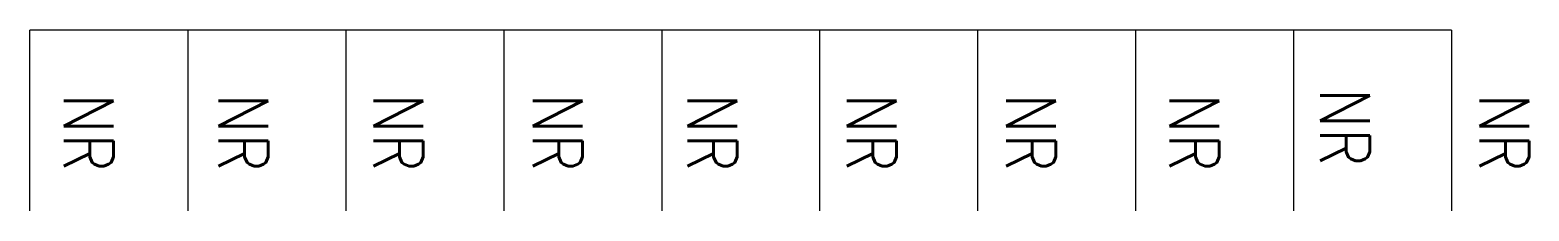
# Model space of a CAD drawing. Extents: x 224 to 290.4, y 232 to 240.
import ezdxf
from ezdxf.enums import TextEntityAlignment as Align

# ---------------------------------------------------------------- set-up
doc = ezdxf.new("R2010")
doc.units = 0
doc.header["$LTSCALE"] = 6
doc.linetypes.add('DASHED', pattern=[0])
for name, color, linetype in [('1', 8, 'CONTINUOUS'), ('10', 8, 'DASHED'), ('3', 30, 'CONTINUOUS')]:
    doc.layers.add(name, color=color, linetype=linetype)
doc.styles.get("Standard").update_dxf_attribs({"font": 'simplex', "width": 0.85})

msp = doc.modelspace()

# ---------------------------------------------------------------- linework, layer by layer
at = {"layer": '1', "color": 0}
for p, q in [((224, 232), (224, 240)), ((231, 240), (231, 232)), ((238, 240), (238, 232)), ((245, 240), (245, 232)), ((252, 240), (252, 232)), ((259, 240), (259, 232)), ((266, 240), (266, 232)), ((273, 240), (273, 232)), ((280, 240), (280, 232)), ((287, 240), (287, 232))]:
    msp.add_line(p, q, dxfattribs=at)
at = {"layer": '3', "color": 0}
msp.add_line((287, 240), (224, 240), dxfattribs=at)

# ---------------------------------------------------------------- texts
at = {"layer": '10', "color": 0, "width": 0.85}
for text, p in [('10', (225.497, 233.745)), ('9', (232.362, 233.745)), ('8', (239.228, 233.745)), ('7', (246.284, 233.745)), ('6', (253.149, 233.745)), ('5', (260.206, 233.745)), ('4', (267.262, 233.745)), ('3', (274.509, 233.745)), ('2', (281.184, 233.978)), ('1', (288.24, 233.745))]:
    msp.add_attdef('NR', text=text, height=2.2, rotation=270, dxfattribs=at).set_placement(p, align=Align.RIGHT)

doc.saveas('drawing.dxf')
